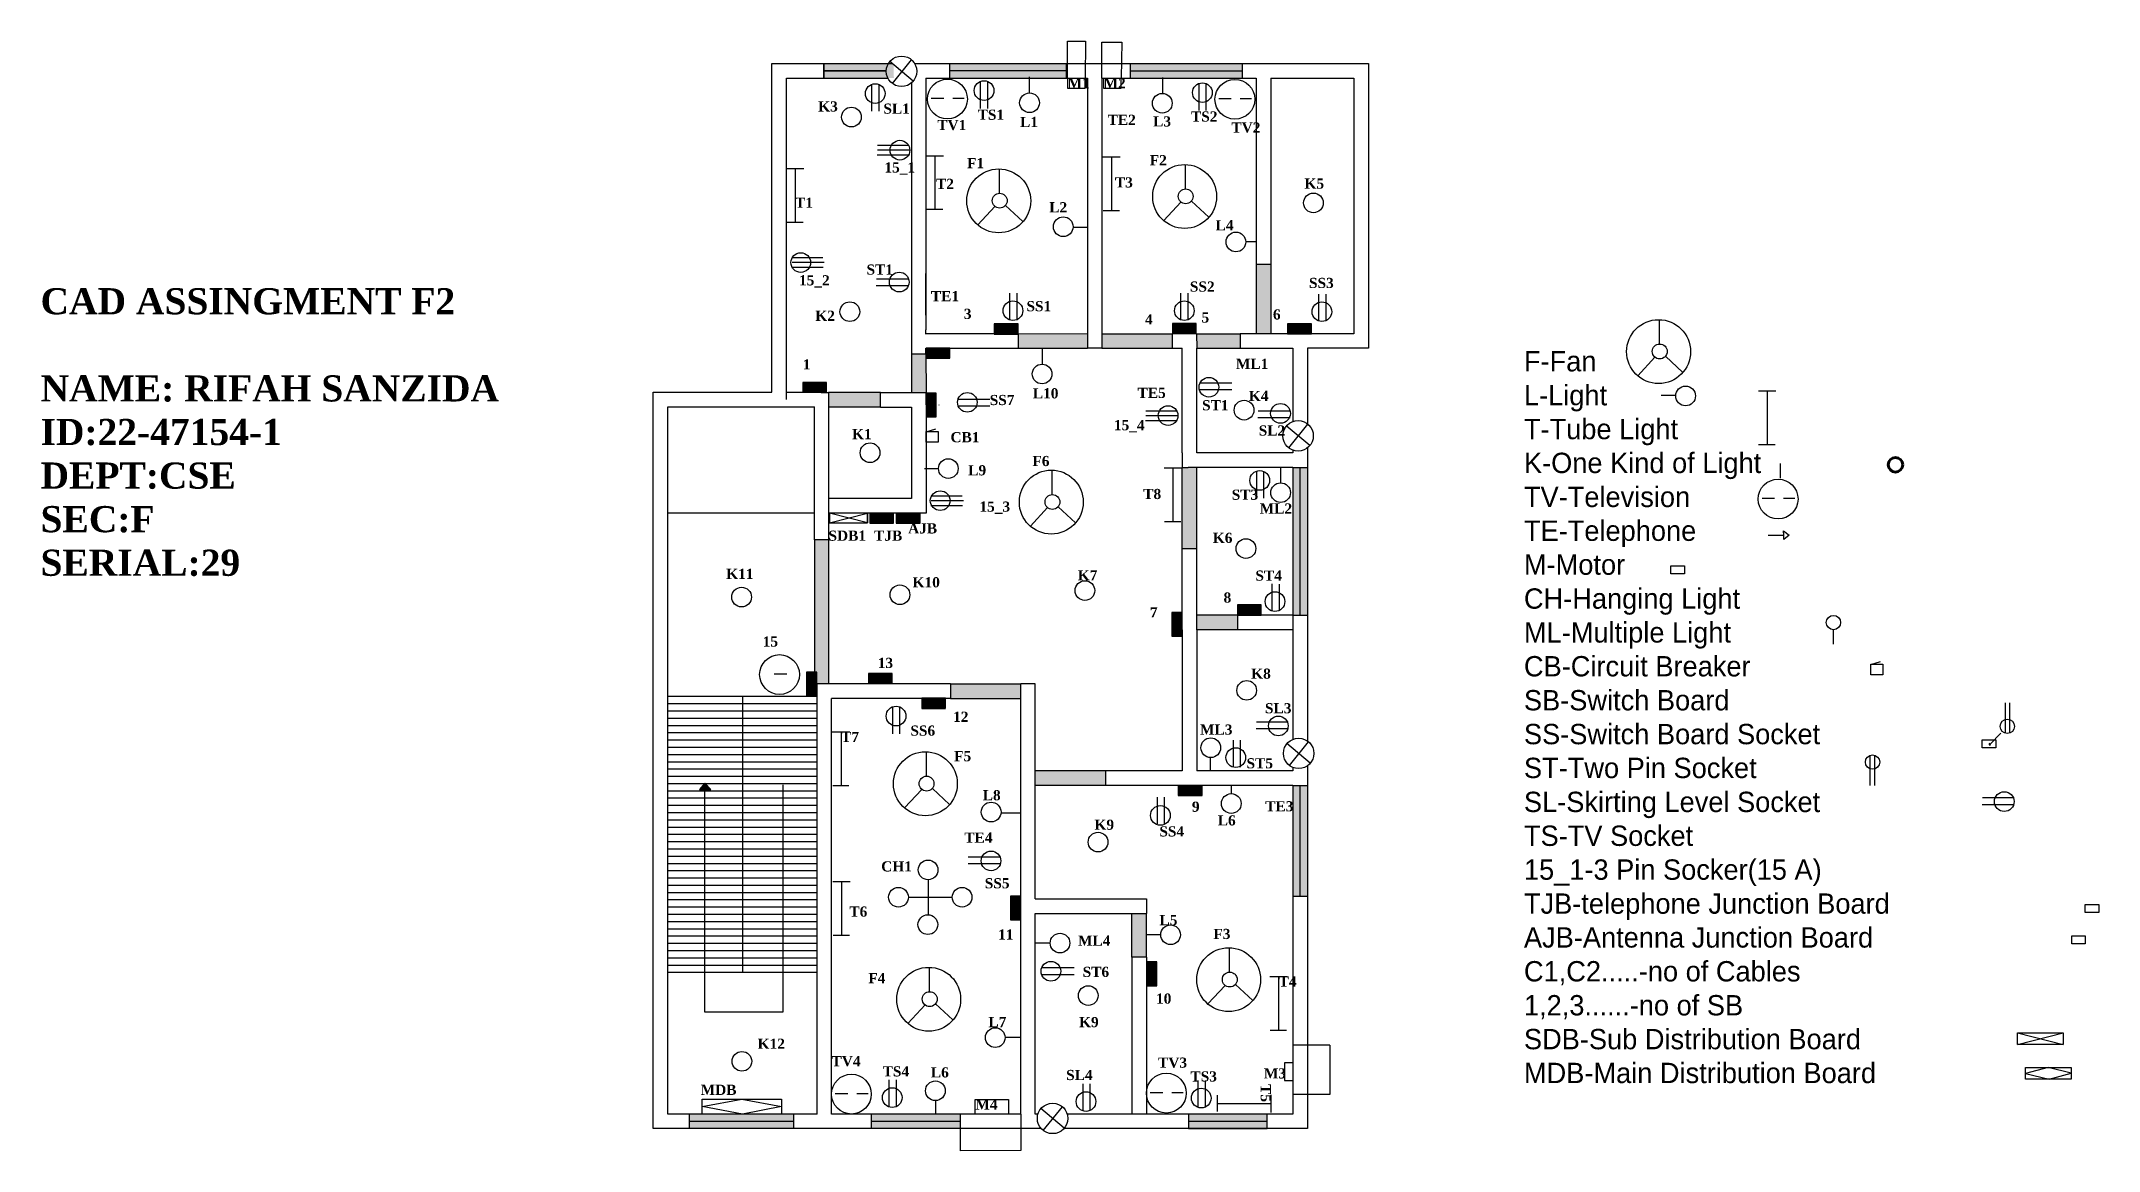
# Model space of a CAD drawing. Header units: inches. Extents: x -93 to 1323, y 114 to 878.
import ezdxf

# ---------------------------------------------------------------- set-up
doc = ezdxf.new("R2010")
doc.units = ezdxf.units.IN
doc.header["$MEASUREMENT"] = 0

msp = doc.modelspace()

# ---------------------------------------------------------------- hatches: boundary and pattern name
for color, points in [(120, [(493.6, 862.9), (445.5, 862.9), (445.5, 852.9), (493.7, 852.9)]), (120, [(656.3, 862.9), (656.3, 852.9), (733.6, 852.9), (733.6, 862.9)]), (2, [(753.2, 724.9), (743.2, 724.9), (743.2, 676.9), (753.2, 676.9)]), (9, [(579.2, 683.7), (562.8, 683.7), (562.8, 676.7), (575.5, 676.7), (579.2, 676.7)]), (9, [(701.8, 684), (685.5, 684), (685.5, 677), (698.1, 677), (701.8, 677)]), (9, [(781.2, 683.8), (764.8, 683.8), (764.8, 676.8), (777.5, 676.8), (781.2, 676.8)]), (9, [(532.3, 667), (515.9, 667), (515.9, 660), (528.6, 660), (532.3, 660)]), (2, [(627, 666.9), (627, 676.9), (579.4, 677), (579.4, 667)]), (2, [(685.3, 667), (685.3, 676.9), (637, 676.9), (637, 666.9)]), (2, [(732.1, 666.9), (732.1, 676.9), (702.1, 676.9), (702.2, 666.9)]), (2, [(515.8, 662.9), (505.8, 662.9), (505.8, 636.4), (515.9, 636.4)]), (9, [(431, 643.4), (431, 636.4), (443.7, 636.4), (447.4, 636.4), (447.4, 643.4)]), (2, [(484.6, 626.4), (484.6, 636.4), (448.7, 636.4), (448.7, 626.4)]), (9, [(522.8, 619.6), (522.8, 635.9), (515.8, 635.9), (515.8, 623.3), (515.8, 619.6)]), (2, [(702.2, 584.9), (696.4, 584.9), (692.2, 584.9), (692.2, 529.1), (702.2, 529.1)]), (120, [(778.4, 570.3), (778.4, 584.9), (768.4, 584.9), (768.4, 570.3), (768.4, 483.1), (778.4, 483.1)]), (9, [(493.5, 553.5), (477.1, 553.5), (477.1, 546.4), (489.8, 546.4), (493.5, 546.4)]), (9, [(511.8, 553.5), (495.4, 553.5), (495.4, 546.4), (508.1, 546.4), (511.8, 546.4)]), (2, [(448.7, 535.1), (439.1, 535.1), (439.1, 435.9), (440.8, 435.9), (448.7, 435.9)]), (7, [(448.7, 535.1), (439.1, 535.1), (439.1, 443.9), (440.6, 443.9), (440.6, 435.9), (440.8, 435.9), (448.7, 435.9)]), (2, [(448.7, 535.1), (439.1, 535.1), (439.1, 443.9), (440.6, 443.9), (440.6, 435.9), (440.8, 435.9), (448.7, 435.9)]), (9, [(692.2, 468.7), (692.2, 485.1), (685.2, 485.1), (685.2, 472.4), (685.2, 468.7)]), (2, [(730.3, 473.1), (730.3, 483.1), (702.2, 483.1), (702.2, 473.1)]), (9, [(746.7, 490.2), (730.3, 490.2), (730.3, 483.2), (743, 483.2), (746.7, 483.2)]), (9, [(440.6, 427.6), (440.6, 443.9), (433.5, 443.9), (433.5, 431.3), (433.5, 427.6)]), (9, [(492.6, 443.1), (476.3, 443.1), (476.3, 436.1), (488.9, 436.1), (492.6, 436.1)]), (9, [(529.2, 426.1), (512.9, 426.1), (512.9, 419.1), (525.5, 419.1), (529.2, 419.1)]), (2, [(532.7, 435.9), (532.7, 425.9), (581.1, 425.9), (581.1, 435.9)]), (2, [(639.4, 365.9), (639.4, 375.9), (591.1, 375.9), (591.1, 365.9)]), (9, [(705.9, 366), (689.5, 366), (689.5, 359), (702.1, 359), (705.9, 359)]), (120, [(778.4, 365.9), (768.4, 365.9), (768.4, 289.7), (778.4, 289.7)]), (9, [(581.1, 273.4), (581.1, 289.8), (574, 289.8), (574, 277.1), (574, 273.4)]), (2, [(657.6, 247.7), (667.6, 247.7), (667.6, 277.8), (657.6, 277.8)]), (9, [(674.7, 228), (674.7, 244.4), (667.6, 244.4), (667.6, 231.7), (667.6, 228)]), (120, [(424.7, 129.7), (424.7, 139.7), (352.7, 139.7), (352.7, 129.7)]), (120, [(478.2, 139.7), (478.2, 129.7), (539.4, 129.7), (539.4, 139.7)]), (120, [(696.6, 139.7), (696.6, 129.7), (750.7, 129.7), (750.7, 139.7)])]:
    msp.add_hatch(color=color).paths.add_polyline_path(points)
h = msp.add_hatch(color=120)
h.paths.add_polyline_path([(612.4, 857.9), (612.4, 862.9), (532, 862.9), (532, 857.9)])
h.paths.add_polyline_path([(532, 857.9), (532, 852.9), (612.4, 852.9), (612.4, 857.9)])
h = msp.add_hatch(color=256)
h.paths.add_polyline_path([(363.6, 367.3), (363.4, 367.3), (359.9, 363.2), (363.6, 363.2)])
h.paths.add_polyline_path([(363.8, 367.3), (363.6, 367.3), (363.6, 363.2), (367.6, 363.2)])

# ---------------------------------------------------------------- linework, layer by layer
at = {"color": 1}
for p, q in [((613.3, 852.9), (613.3, 878.4)), ((613.3, 878.4), (625.7, 878.4)), ((625.7, 878.4), (625.5, 852.7)), ((637, 852.9), (637, 877.6)), ((637, 877.6), (650.7, 877.6)), ((650.7, 877.6), (650.2, 852.9)), ((793.9, 187.1), (768.4, 187.1)), ((793.9, 187.1), (793.9, 153.2)), ((793.9, 153.2), (768.4, 153.2)), ((539.4, 139.7), (539.4, 114.4)), ((581.1, 139.7), (581.1, 114.7)), ((581.1, 114.7), (539.4, 114.4))]:
    msp.add_line(p, q, dxfattribs=at)
for p, q in [((507, 850.9), (490.9, 864.4)), ((492.7, 849.3), (505.9, 865.6)), ((650.7, 877.6), (650.7, 877.6)), ((409.8, 862.9), (432.6, 862.9)), ((409.8, 852.9), (409.8, 862.9)), ((409.8, 636.7), (409.8, 852.9)), ((419.8, 631.7), (419.8, 852.9)), ((419.8, 852.9), (445.5, 852.9)), ((432.6, 862.9), (492.9, 862.9)), ((432.6, 852.9), (489.6, 852.9)), ((445.5, 862.9), (445.5, 852.9)), ((445.5, 862.9), (489.9, 862.9)), ((445.5, 852.9), (445.5, 862.9)), ((445.5, 862.9), (445.5, 857.9)), ((488.4, 857.9), (445.5, 857.9)), ((445.5, 857.9), (488.4, 857.9)), ((445.5, 852.9), (489.6, 852.9)), ((445.5, 852.9), (458.3, 852.9)), ((499, 857.6), (499, 857.6)), ((499, 857.6), (499, 857.6)), ((499, 857.6), (499, 857.6)), ((499, 857.6), (499, 857.6)), ((499, 857.6), (499, 857.6)), ((499, 857.6), (499, 857.6)), ((499, 857.6), (499, 857.6)), ((499, 857.6), (499, 857.6)), ((499, 857.6), (499, 857.6)), ((499, 857.6), (499, 857.6)), ((499, 857.6), (499, 857.6)), ((499, 857.6), (499, 857.6)), ((499, 857.6), (499, 857.6)), ((499, 857.6), (499, 857.6)), ((499, 857.6), (499, 857.6)), ((499, 857.6), (499, 857.6)), ((499, 857.6), (499, 857.6)), ((499, 857.6), (499, 857.6)), ((499, 857.6), (499, 857.6)), ((499, 857.6), (499, 857.6)), ((499, 857.6), (499, 857.6)), ((508.1, 862.9), (627, 862.9)), ((515.8, 852.9), (627, 852.9)), ((515.8, 852.9), (515.8, 689.6)), ((532, 862.9), (532, 852.8)), ((532, 862.9), (532, 852.9)), ((612.4, 857.9), (532, 857.9)), ((553.1, 850.6), (553.1, 832.1)), ((558.1, 850.5), (558.1, 832.1)), ((587.2, 842.9), (587.2, 853.7)), ((612.4, 862.9), (612.4, 852.9)), ((613.3, 852.9), (613.3, 845.9)), ((625.5, 845.9), (625.5, 852.7)), ((627, 862.9), (748.2, 862.9)), ((627, 852.9), (627, 699.4)), ((637, 852.9), (743.2, 852.9)), ((637, 852.9), (637, 699.4)), ((638, 852.9), (638, 845.9)), ((650.2, 845.9), (650.2, 853.1)), ((656.3, 862.9), (656.3, 852.9)), ((656.3, 857.9), (733.6, 857.9)), ((679, 842.6), (679, 853.3)), ((733.6, 862.9), (733.6, 852.9)), ((743.2, 852.9), (743.2, 724.9)), ((748.2, 862.9), (815.4, 862.9)), ((753.2, 852.9), (810.4, 852.9)), ((753.2, 852.9), (753.2, 724.9)), ((810.4, 852.9), (810.4, 676.9)), ((815.4, 862.9), (820.4, 862.9)), ((820.4, 862.9), (820.4, 676.9)), ((478.4, 848.7), (478.4, 830.2)), ((483.3, 848.6), (483.3, 830.2)), ((505.8, 849.6), (505.8, 687.8)), ((519.5, 839), (528.1, 839)), ((534.3, 839), (542.1, 839)), ((613.3, 845.9), (625.5, 845.9)), ((638, 845.9), (650.2, 845.9)), ((703.7, 849.2), (703.7, 830.7)), ((708.6, 849.1), (708.6, 830.7)), ((717.4, 838.8), (726, 838.8)), ((732.2, 838.8), (740, 838.8)), ((503.8, 799.9), (482.2, 799.9)), ((503.7, 806.5), (482.4, 806.5)), ((504.6, 803.4), (482.4, 803.4)), ((515.9, 799.5), (527.9, 799.5)), ((521.9, 799.5), (521.9, 762.5)), ((637.5, 798.6), (649.5, 798.6)), ((643.5, 798.6), (643.5, 761.5)), ((419.8, 790.6), (431.8, 790.6)), ((425.8, 790.6), (425.8, 753.6)), ((566.5, 773.9), (566.5, 790.3)), ((694.5, 776.9), (694.5, 793.3)), ((570.6, 765.2), (582.4, 754.2)), ((691.3, 767.6), (679.5, 754.8)), ((698.6, 768.2), (710.5, 757.2)), ((420.1, 753.8), (431.3, 753.8)), ((516.1, 762.6), (527.4, 762.6)), ((563.3, 764.6), (551.5, 751.8)), ((637.8, 761.7), (649, 761.7)), ((626.8, 750), (617.1, 750)), ((743.2, 740.1), (735.9, 740.1)), ((444.9, 729.1), (423.6, 729.1)), ((445.8, 726), (423.6, 726)), ((743.2, 724.9), (753.2, 724.9)), ((743.2, 724.9), (743.2, 676.9)), ((753.2, 724.9), (753.2, 676.9)), ((445, 722.5), (423.4, 722.5)), ((503.8, 709.9), (481.6, 709.9)), ((503.6, 714.6), (481.8, 714.6)), ((515.8, 689.6), (515.8, 718.3)), ((573.4, 704.8), (573.4, 686.3)), ((578.3, 704.8), (578.3, 686.3)), ((627, 699.4), (627, 699.4)), ((627, 699.4), (627, 699.4)), ((627, 699.4), (627, 676.9)), ((637, 699.4), (637, 676.9)), ((691.1, 704.9), (691.1, 686.4)), ((696, 704.8), (696, 686.4)), ((786.1, 704.2), (786.1, 685.7)), ((791, 704.1), (791, 685.7)), ((505.8, 687.8), (505.8, 676.8)), ((515.8, 689.6), (515.8, 679.6)), ((516, 689.6), (516, 689.6)), ((579.2, 683.7), (562.8, 683.7)), ((562.8, 683.7), (562.8, 676.6)), ((579.2, 676.7), (579.2, 683.7)), ((701.8, 684), (685.5, 684)), ((685.5, 684), (685.5, 677)), ((701.8, 677), (701.8, 684)), ((781.2, 683.8), (764.8, 683.8)), ((764.8, 683.8), (764.8, 676.8)), ((781.2, 676.8), (781.2, 683.8)), ((1020.9, 670), (1020.9, 686.4)), ((505.8, 676.8), (505.8, 662.9)), ((515.8, 676.7), (515.8, 679.6)), ((515.8, 676.8), (515.8, 676.7)), ((515.8, 676.8), (515.8, 676.8)), ((515.8, 662.9), (515.8, 667)), ((515.8, 667), (516, 667)), ((532.3, 667), (515.9, 667)), ((515.9, 667), (515.9, 660)), ((516, 677), (579.4, 677)), ((516, 667), (579.4, 667)), ((532.3, 660), (532.3, 667)), ((562.8, 676.6), (579.2, 676.7)), ((570.9, 676.7), (570.9, 676.7)), ((579.4, 677), (579.4, 667)), ((579.4, 677), (627, 676.9)), ((579.4, 667), (627, 666.9)), ((596, 656.2), (596, 666.9)), ((627, 676.9), (627, 676.9)), ((627, 676.9), (627, 666.9)), ((637, 666.9), (627, 666.9)), ((637, 676.9), (637, 666.9)), ((637, 676.9), (685.3, 676.9)), ((637, 666.9), (685.3, 667)), ((637.1, 676.9), (637.1, 676.9)), ((702.1, 676.9), (685.3, 676.9)), ((685.3, 676.9), (685.3, 667)), ((685.3, 667), (692.2, 667)), ((692.2, 666.9), (692.2, 667)), ((692.2, 594.9), (692.2, 666.9)), ((693.6, 677), (693.6, 677.1)), ((697.2, 676.9), (697.2, 677)), ((702.1, 676.9), (732.1, 676.9)), ((702.1, 676.9), (702.2, 666.9)), ((702.2, 594.9), (702.2, 666.9)), ((702.2, 666.9), (732.1, 666.9)), ((768.4, 676.9), (732.1, 676.9)), ((732.1, 676.9), (732.1, 666.9)), ((732.1, 671.9), (732.1, 671.9)), ((732.1, 666.9), (768.4, 666.9)), ((764.8, 676.9), (781.2, 676.8)), ((778.4, 676.9), (768.4, 676.9)), ((768.4, 666.9), (768.4, 616.5)), ((768.4, 666.9), (768.4, 616.5)), ((772.9, 676.8), (772.9, 676.8)), ((810.4, 676.9), (778.4, 676.9)), ((820.4, 666.9), (778.4, 666.9)), ((778.4, 666.9), (778.4, 614.9)), ((820.4, 676.9), (820.4, 666.9)), ((515.8, 662.9), (505.8, 662.9)), ((505.8, 662.9), (505.8, 636.4)), ((515.8, 662.9), (515.9, 636.4)), ((515.9, 660), (532.3, 660)), ((524, 660), (524, 660.1)), ((1017.7, 660.7), (1005.9, 647.9)), ((1025, 661.4), (1036.8, 650.3)), ((447.4, 643.4), (431, 643.4)), ((431, 643.4), (431, 636.4)), ((447.4, 636.4), (447.4, 643.4)), ((726.5, 638.2), (704.3, 638.2)), ((726.3, 642.8), (704.5, 642.8)), ((1088.9, 637.6), (1100.9, 637.6)), ((1094.9, 637.6), (1094.9, 600.5)), ((328, 631.7), (328, 636.7)), ((328, 636.7), (333, 636.7)), ((328, 626.7), (328, 631.7)), ((328, 553.5), (328, 626.7)), ((333, 636.7), (409.8, 636.7)), ((338, 553.5), (338, 626.7)), ((338, 626.7), (414.8, 626.7)), ((414.8, 626.7), (419.8, 626.7)), ((443.7, 636.4), (419.8, 636.4)), ((419.8, 626.7), (439.1, 626.7)), ((439.1, 636.4), (439.1, 636.5)), ((439.1, 535.1), (439.1, 626.7)), ((443.7, 636.4), (448.7, 636.4)), ((448.7, 636.4), (448.7, 636.4)), ((448.7, 636.4), (448.7, 535.1)), ((484.6, 636.4), (448.7, 636.4)), ((484.6, 626.4), (448.7, 626.4)), ((484.6, 636.4), (515.9, 636.4)), ((484.6, 626.4), (484.6, 636.4)), ((484.6, 626.4), (505.9, 626.4)), ((505.9, 626.4), (505.9, 563.5)), ((522.8, 635.9), (515.8, 635.9)), ((515.8, 635.9), (515.9, 619.6)), ((515.8, 627.9), (515.9, 627.9)), ((515.9, 636.4), (515.9, 553.5)), ((516.8, 634.8), (516.8, 627.8)), ((522.8, 619.6), (522.8, 635.9)), ((524.9, 627.8), (524.9, 627.9)), ((559.8, 627.1), (537.7, 627.1)), ((559.7, 631.7), (537.8, 631.7)), ((688.5, 623.5), (667.2, 623.5)), ((766.4, 623.7), (744.6, 623.7)), ((1031.7, 634.5), (1022, 634.5)), ((515.8, 619.6), (522.8, 619.6)), ((515.9, 609.3), (522.5, 611.5)), ((688.7, 616.9), (667, 616.9)), ((689.4, 620.4), (667.2, 620.4)), ((766.6, 619.1), (744.4, 619.1)), ((780, 599.9), (763.8, 613.4)), ((765.6, 598.3), (778.8, 614.6)), ((768.4, 596.7), (768.4, 594.9)), ((768.4, 596.7), (768.4, 594.9)), ((772, 606.6), (772, 606.6)), ((772, 606.6), (772, 606.6)), ((772, 606.6), (772, 606.6)), ((772, 606.6), (772, 606.6)), ((772, 606.6), (772, 606.6)), ((772, 606.6), (772, 606.6)), ((772, 606.6), (772, 606.6)), ((772, 606.6), (772, 606.6)), ((772, 606.6), (772, 606.6)), ((772, 606.6), (772, 606.6)), ((772, 606.6), (772, 606.6)), ((772, 606.6), (772, 606.6)), ((772, 606.6), (772, 606.6)), ((772, 606.6), (772, 606.6)), ((772, 606.6), (772, 606.6)), ((772, 606.6), (772, 606.6)), ((772, 606.6), (772, 606.6)), ((772, 606.6), (772, 606.6)), ((772, 606.6), (772, 606.6)), ((772, 606.6), (772, 606.6)), ((772, 606.6), (772, 606.6)), ((778.4, 598.3), (778.4, 570.3)), ((1089.1, 600.7), (1100.4, 600.7)), ((524.6, 584), (514.9, 584)), ((602.8, 566.5), (602.8, 582.9)), ((679.7, 584.6), (691.7, 584.6)), ((685.7, 584.6), (685.7, 547.6)), ((692.2, 594.9), (692.2, 585.2)), ((692.2, 585.2), (692.2, 584.9)), ((692.2, 584.9), (692.2, 584.9)), ((692.2, 584.9), (696.4, 584.9)), ((692.2, 529.1), (692.2, 584.9)), ((768.4, 584.9), (696.4, 584.9)), ((768.4, 594.9), (702.2, 594.9)), ((702.2, 529.1), (702.2, 584.9)), ((743.3, 582.2), (743.3, 563.7)), ((748.2, 582.2), (748.2, 563.7)), ((760.2, 574.5), (760.2, 585.2)), ((768.4, 584.9), (768.4, 570.3)), ((768.4, 584.9), (778.4, 584.9)), ((773.4, 483.1), (773.4, 584.9)), ((1103.9, 587.5), (1103.9, 577.4)), ((768.4, 570.3), (768.4, 473.1)), ((778.4, 570.3), (778.4, 473.1)), ((328, 435.9), (328, 553.5)), ((338, 435.9), (338, 553.5)), ((439.1, 553.5), (338, 553.5)), ((505.9, 563.5), (448.4, 563.5)), ((515.9, 553.5), (448.4, 553.5)), ((449.3, 553.6), (449.3, 546.7)), ((449.3, 546.7), (475.6, 553.5)), ((475.6, 546.7), (449.3, 553.5)), ((475.6, 546.7), (475.6, 553.6)), ((475.6, 553.5), (475.6, 546.7)), ((493.5, 553.5), (477.1, 553.5)), ((477.1, 553.5), (477.1, 546.4)), ((493.5, 546.4), (493.5, 553.5)), ((511.8, 553.5), (495.4, 553.5)), ((495.4, 553.5), (495.4, 546.4)), ((511.8, 546.5), (511.8, 553.5)), ((540.9, 558.4), (519.2, 558.4)), ((540.7, 565), (519.4, 565)), ((541.6, 561.8), (519.4, 561.8)), ((599.6, 557.2), (587.7, 544.4)), ((606.9, 557.8), (618.7, 546.8)), ((1091.4, 563.6), (1100, 563.6)), ((1106.2, 563.6), (1114, 563.6)), ((449.3, 546.7), (475.6, 546.7)), ((477.2, 546.4), (493.5, 546.4)), ((485.2, 546.4), (485.2, 546.5)), ((495.4, 546.4), (511.8, 546.5)), ((503.5, 546.4), (503.5, 546.5)), ((680, 547.7), (691.2, 547.7)), ((1106.5, 538.2), (1106.3, 541.2)), ((1106.3, 541.2), (1110.1, 538.2)), ((448.7, 535.1), (439.1, 535.1)), ((439.1, 535.1), (439.1, 435.8)), ((448.7, 535.1), (448.7, 435.9)), ((692.2, 473.1), (692.2, 529.1)), ((692.2, 529.1), (702.2, 529.1)), ((702.2, 473.1), (702.2, 529.1)), ((1095.6, 538.2), (1106.5, 538.2)), ((1110.1, 538.2), (1106.5, 535.3)), ((1106.5, 535.3), (1106.5, 538.2)), ((754, 504.7), (754, 486.2)), ((758.9, 504.6), (758.9, 486.2)), ((692.2, 485.1), (685.2, 485.1)), ((685.2, 485.1), (685.2, 468.7)), ((691, 475.5), (691, 482.5)), ((692.2, 468.7), (692.2, 485.1)), ((730.3, 483.1), (702.2, 483.1)), ((746.7, 490.2), (730.3, 490.2)), ((730.3, 490.2), (730.3, 483.1)), ((730.3, 483.1), (746.7, 483.2)), ((768.4, 483.1), (730.3, 483.1)), ((730.3, 483.1), (731.7, 483.1)), ((730.3, 483.1), (730.3, 473.1)), ((738.4, 483.2), (738.4, 483.2)), ((746.7, 483.2), (746.7, 490.2)), ((768.4, 483.1), (778.4, 483.1)), ((685.2, 468.7), (692.2, 468.7)), ((692.2, 473.1), (692.2, 375.9)), ((702.2, 473.1), (702.2, 375.9)), ((730.3, 473.1), (702.2, 473.1)), ((768.4, 473.1), (730.3, 473.1)), ((768.4, 473.1), (730.3, 473.1)), ((768.4, 473.1), (768.4, 397.7)), ((778.4, 473.1), (778.4, 396.6)), ((1140.5, 473.1), (1140.5, 463.3)), ((411.4, 442.8), (420.1, 442.8)), ((440.6, 443.9), (433.5, 443.9)), ((433.5, 443.9), (433.5, 427.6)), ((440.6, 427.6), (440.6, 443.9)), ((492.6, 443.1), (476.3, 443.1)), ((476.3, 443.1), (476.3, 436)), ((492.6, 436.1), (492.6, 443.1)), ((1166.3, 449.1), (1172.9, 451.3)), ((328, 134.7), (328, 435.9)), ((337.8, 427.3), (441, 427.3)), ((338, 139.7), (338, 435.9)), ((389.4, 427.3), (389.4, 237.3)), ((433.5, 427.6), (440.6, 427.6)), ((435.5, 431.3), (435.5, 438.3)), ((440.8, 435.9), (439.1, 435.9)), ((440.8, 139.7), (440.8, 435.9)), ((532.7, 435.9), (440.8, 435.9)), ((450.8, 139.7), (450.8, 425.9)), ((532.7, 425.9), (450.8, 425.9)), ((484.3, 436.1), (484.3, 436.1)), ((529.2, 426.1), (512.9, 426.1)), ((512.9, 426.1), (512.9, 419)), ((529.2, 419.1), (529.2, 426.1)), ((532.7, 435.9), (532.7, 425.5)), ((532.7, 435.9), (581.1, 435.9)), ((532.7, 425.9), (581.1, 425.9)), ((581.1, 139.7), (581.1, 435.9)), ((591.1, 435.9), (581.1, 435.9)), ((591.1, 287.8), (591.1, 435.9)), ((337.8, 422.3), (441, 422.3)), ((337.8, 417.3), (441, 417.3)), ((337.8, 412.3), (441, 412.3)), ((492.7, 420), (492.7, 401.5)), ((497.6, 419.9), (497.6, 401.5)), ((512.9, 419), (529.2, 419)), ((521, 419.1), (521, 419.1)), ((1258.8, 422.8), (1258.8, 401.9)), ((1261.9, 422.8), (1261.9, 401.9)), ((337.8, 407.3), (441, 407.3)), ((337.8, 402.3), (441, 402.3)), ((337.8, 397.3), (441, 397.3)), ((451.3, 402.8), (463.4, 402.8)), ((457.4, 402.8), (457.4, 365.8)), ((727.3, 397.1), (727.3, 378.6)), ((732.2, 397), (732.2, 378.6)), ((765.3, 404.8), (743.1, 404.8)), ((765.1, 409.4), (743.3, 409.4)), ((1255.8, 401.9), (1248.4, 394.4)), ((337.8, 392.3), (441, 392.3)), ((337.8, 387.3), (441, 387.3)), ((516.1, 372.5), (516.1, 388.9)), ((711.6, 376), (711.6, 385.1)), ((780.4, 381.2), (764.2, 394.8)), ((766, 379.7), (779.2, 396)), ((772.4, 388), (772.4, 388)), ((772.4, 388), (772.4, 388)), ((772.4, 388), (772.4, 388)), ((772.4, 388), (772.4, 388)), ((772.4, 388), (772.4, 388)), ((772.4, 388), (772.4, 388)), ((772.4, 388), (772.4, 388)), ((772.4, 388), (772.4, 388)), ((772.4, 388), (772.4, 388)), ((772.4, 388), (772.4, 388)), ((772.4, 388), (772.4, 388)), ((772.4, 388), (772.4, 388)), ((772.4, 388), (772.4, 388)), ((772.4, 388), (772.4, 388)), ((772.4, 388), (772.4, 388)), ((772.4, 388), (772.4, 388)), ((772.4, 388), (772.4, 388)), ((772.4, 388), (772.4, 388)), ((772.4, 388), (772.4, 388)), ((772.4, 388), (772.4, 388)), ((772.4, 388), (772.4, 388)), ((1165.9, 365.8), (1165.9, 386.7)), ((1169, 365.8), (1169, 386.8)), ((1247.9, 394.9), (1247.8, 394)), ((1247.8, 394), (1248.8, 393.9)), ((1248.4, 394.4), (1247.9, 394.9)), ((1248.8, 393.9), (1248.4, 394.4)), ((337.8, 382.3), (441, 382.3)), ((337.8, 377.3), (441, 377.3)), ((337.8, 372.3), (441, 372.3)), ((639.4, 375.9), (591.1, 375.9)), ((692.2, 375.9), (639.4, 375.9)), ((639.4, 375.9), (639.4, 365.6)), ((768.4, 375.9), (702.2, 375.9)), ((768.4, 378.2), (768.4, 375.9)), ((778.4, 379.4), (778.4, 375.9)), ((778.4, 375.9), (778.4, 279.9)), ((337.8, 367.3), (441, 367.3)), ((337.8, 362.3), (441, 362.3)), ((337.8, 357.3), (441, 357.3)), ((363.6, 367.6), (359.9, 363.2)), ((359.9, 363.2), (359.9, 363.2)), ((359.9, 363.2), (367.6, 363.2)), ((363.6, 209.9), (363.6, 367.6)), ((367.6, 363.2), (363.6, 367.6)), ((417.3, 366.4), (417.3, 209.9)), ((451.6, 365.9), (462.8, 365.9)), ((512.9, 363.2), (501.1, 350.5)), ((520.2, 363.9), (532, 352.8)), ((639.4, 365.9), (591.1, 365.9)), ((768.4, 365.9), (639.4, 365.9)), ((674.9, 357.9), (674.9, 339.4)), ((679.9, 357.8), (679.9, 339.4)), ((705.9, 366), (689.5, 366)), ((689.5, 366), (689.5, 359)), ((689.5, 359), (705.9, 359)), ((697.6, 359), (697.6, 359)), ((705.9, 359), (705.9, 366)), ((726.2, 360.3), (726.2, 365.9)), ((768.4, 365.9), (768.4, 279.9)), ((768.4, 365.9), (778.4, 365.9)), ((773.4, 289.7), (773.4, 365.9)), ((1265, 357.3), (1243.1, 357.3)), ((337.8, 352.3), (441, 352.3)), ((337.8, 347.3), (441, 347.3)), ((337.8, 342.3), (441, 342.3)), ((581, 346.8), (567.4, 346.8)), ((1265.1, 352.6), (1243, 352.6)), ((337.8, 337.3), (441, 337.3)), ((337.8, 332.3), (441, 332.3)), ((337.8, 327.3), (441, 327.3)), ((337.8, 322.3), (441, 322.3)), ((337.8, 317.3), (441, 317.3)), ((337.8, 312.3), (441, 312.3)), ((566.9, 311.9), (544.8, 311.9)), ((566.8, 316.6), (544.9, 316.6)), ((337.8, 307.3), (441, 307.3)), ((337.8, 302.3), (441, 302.3)), ((451.7, 299.7), (463.7, 299.7)), ((457.7, 299.7), (457.7, 262.7)), ((517.4, 301.2), (517.4, 276.9)), ((337.8, 297.3), (441, 297.3)), ((337.8, 292.3), (441, 292.3)), ((337.8, 287.3), (441, 287.3)), ((503.7, 289), (533.9, 289)), ((581.1, 289.8), (574, 289.8)), ((574, 289.8), (574, 273.4)), ((579, 279), (579, 286)), ((581.1, 273.4), (581.1, 289.8)), ((591.1, 287.8), (667.6, 287.8)), ((667.6, 287.8), (667.6, 277.8)), ((768.4, 289.7), (778.4, 289.7)), ((337.8, 282.3), (441, 282.3)), ((337.8, 277.3), (441, 277.3)), ((337.8, 272.3), (441, 272.3)), ((574, 273.4), (581.1, 273.4)), ((591.1, 139.7), (591.1, 277.8)), ((591.1, 277.8), (667.6, 277.8)), ((657.6, 247.7), (657.6, 277.8)), ((667.6, 247.7), (667.6, 277.8)), ((768.4, 279.9), (768.4, 139.7)), ((778.4, 279.9), (778.4, 134.7)), ((337.8, 267.3), (441, 267.3)), ((337.8, 262.3), (441, 262.3)), ((337.8, 257.3), (441, 257.3)), ((452, 262.8), (463.2, 262.8)), ((601.3, 257.4), (591, 257.4)), ((677.4, 263.1), (667.7, 263.1)), ((337.8, 252.3), (441, 252.3)), ((337.8, 247.3), (441, 247.3)), ((337.8, 242.3), (441, 242.3)), ((667.6, 247.7), (657.3, 247.7)), ((657.6, 247.7), (657.6, 140.3)), ((667.6, 247.7), (667.6, 140.3)), ((674.7, 244.4), (667.6, 244.4)), ((667.6, 244.4), (667.6, 228)), ((674.7, 228), (674.7, 244.4)), ((724.9, 237.6), (724.9, 254)), ((337.8, 237.3), (441, 237.3)), ((518.3, 224.2), (518.3, 240.6)), ((617.9, 235.6), (595.8, 235.6)), ((617.8, 240.3), (595.9, 240.3)), ((667.6, 236.3), (667.7, 236.3)), ((667.6, 228), (674.7, 228)), ((721.7, 228.3), (709.9, 215.5)), ((729, 229), (740.8, 217.9)), ((752.6, 234.4), (764.6, 234.4)), ((758.6, 234.4), (758.6, 197.3)), ((515.2, 214.8), (503.3, 202.1)), ((522.4, 215.5), (534.3, 204.5)), ((417.3, 209.9), (363.6, 209.9)), ((581.1, 192.3), (570.4, 192.3)), ((752.9, 197.5), (764.1, 197.5)), ((1267.4, 195.6), (1298.8, 187.5)), ((1267.4, 187.5), (1298.8, 195.6)), ((768.4, 174.9), (762.7, 174.9)), ((762.7, 174.9), (762.7, 162.8)), ((1288.4, 171.7), (1272.9, 167.6)), ((1304.2, 167.8), (1288.4, 171.7)), ((490.3, 163.3), (490.3, 144.8)), ((495.2, 163.2), (495.2, 144.8)), ((623.8, 160.6), (623.8, 142.1)), ((628.7, 160.5), (628.7, 142.1)), ((703.1, 162.8), (703.1, 144.3)), ((708, 162.7), (708, 144.3)), ((762.7, 162.8), (768.4, 162.8)), ((1272.8, 167.7), (1289, 163.7)), ((1289, 163.7), (1304.2, 167.8)), ((361.8, 139.6), (361.8, 150)), ((361.8, 150), (416.4, 150)), ((361.8, 144.8), (389.1, 150)), ((389.4, 139.7), (361.8, 144.8)), ((389.1, 150), (416.4, 144.8)), ((416.4, 144.8), (389.4, 139.7)), ((416.4, 150), (416.4, 139.7)), ((453.3, 153.9), (462, 153.9)), ((468.2, 153.9), (476, 153.9)), ((522.6, 140), (522.6, 149.1)), ((549.8, 139.7), (549.8, 149.8)), ((549.8, 149.8), (572.7, 149.8)), ((572.7, 149.8), (572.7, 139.4)), ((611, 130), (594.8, 143.5)), ((596.6, 128.4), (609.8, 144.7)), ((670.2, 154.6), (678.8, 154.6)), ((685, 154.6), (692.8, 154.6)), ((753.3, 146.8), (716.3, 146.8)), ((716.4, 152.6), (716.4, 141.4)), ((753.3, 152.9), (753.3, 140.8)), ((328, 129.7), (328, 134.7)), ((333, 129.7), (328, 129.7)), ((478.2, 129.7), (333, 129.7)), ((440.8, 139.7), (338, 139.7)), ((352.7, 139.7), (352.7, 129.7)), ((352.7, 134.7), (424.7, 134.7)), ((424.7, 139.7), (424.7, 129.7)), ((478.2, 139.7), (450.8, 139.7)), ((539.4, 139.7), (478.2, 139.7)), ((478.2, 139.7), (478.2, 129.7)), ((478.2, 134.7), (539.4, 134.7)), ((539.4, 129.7), (478.2, 129.7)), ((581.1, 139.7), (539.4, 139.7)), ((539.4, 139.7), (539.4, 129.7)), ((595.2, 129.7), (539.4, 129.7)), ((592.9, 139.7), (591.1, 139.7)), ((603, 136.7), (603, 136.7)), ((603, 136.7), (603, 136.7)), ((603, 136.7), (603, 136.7)), ((603, 136.7), (603, 136.7)), ((603, 136.7), (603, 136.7)), ((603, 136.7), (603, 136.7)), ((603, 136.7), (603, 136.7)), ((603, 136.7), (603, 136.7)), ((603, 136.7), (603, 136.7)), ((603, 136.7), (603, 136.7)), ((603, 136.7), (603, 136.7)), ((603, 136.7), (603, 136.7)), ((603, 136.7), (603, 136.7)), ((603, 136.7), (603, 136.7)), ((603, 136.7), (603, 136.7)), ((603, 136.7), (603, 136.7)), ((603, 136.7), (603, 136.7)), ((603, 136.7), (603, 136.7)), ((603, 136.7), (603, 136.7)), ((603, 136.7), (603, 136.7)), ((603, 136.7), (603, 136.7)), ((696.6, 129.7), (610.8, 129.7)), ((696.6, 139.7), (613.1, 139.7)), ((768.4, 139.7), (696.6, 139.7)), ((696.6, 139.7), (696.6, 129.7)), ((696.6, 134.7), (750.7, 134.7)), ((773.4, 129.7), (696.6, 129.7)), ((696.6, 129.7), (750.7, 129.7)), ((750.7, 130), (750.7, 139.7)), ((750.7, 129.7), (750.7, 130)), ((778.4, 129.7), (773.4, 129.7)), ((778.4, 134.7), (778.4, 129.7))]:
    msp.add_line(p, q)
for points in [[(515.9, 609.6), (524.1, 609.6), (524.1, 602.2), (515.9, 602.2)], [(1028.6, 517.2), (1038, 517.2), (1038, 511.7), (1028.6, 511.7)], [(1166.3, 449.4), (1174.5, 449.4), (1174.5, 442), (1166.3, 442)], [(1242.9, 397.4), (1252.3, 397.4), (1252.3, 391.9), (1242.9, 391.9)], [(1313.9, 283.9), (1323.3, 283.9), (1323.3, 278.4), (1313.9, 278.4)], [(1304.6, 262.5), (1314, 262.5), (1314, 257), (1304.6, 257)], [(1267.4, 195.6), (1298.8, 195.6), (1298.8, 187.5), (1267.4, 187.5)], [(1272.8, 171.7), (1304.2, 171.7), (1304.2, 163.7), (1272.8, 163.7)]]:
    msp.add_lwpolyline(points, close=True)
for centre, radius in [((499, 857.6), 10.5), ((530.6, 838.5), 13.7), ((555.8, 844.3), 6.78), ((728.5, 838.3), 13.7), ((480.9, 842.3), 6.78), ((587.1, 835.9), 6.78), ((678.5, 835.6), 6.78), ((706.1, 842.9), 6.78), ((464.5, 826.1), 6.78), ((497.9, 803.3), 6.78), ((693.9, 771.4), 22), ((565.9, 768.4), 22), ((566.6, 768.5), 5.12), ((694.6, 771.5), 5.12), ((782.6, 767), 6.78), ((610.3, 750.6), 6.78), ((729.2, 740.1), 6.78), ((429.6, 725.9), 6.78), ((497.4, 712.5), 6.78), ((463.4, 692.1), 6.78), ((575.7, 692.8), 6.78), ((693.7, 692.8), 6.78), ((788.4, 692.1), 6.78), ((1020.2, 664.6), 22), ((1021, 664.7), 5.12), ((595.8, 649.2), 6.78), ((710.6, 640.1), 6.78), ((1038.8, 634.1), 6.78), ((544.3, 629.7), 6.78), ((682.5, 620.6), 6.78), ((734.8, 624.3), 6.78), ((759.9, 622.1), 6.78), ((772, 606.6), 10.5), ((477.3, 595), 6.78), ((531.2, 584.1), 6.78), ((602.1, 561), 22), ((745.6, 575.9), 6.78), ((525.6, 562), 6.78), ((760, 567.5), 6.78), ((1102.5, 563.1), 13.7), ((602.9, 561.1), 5.12), ((736.1, 529), 6.78), ((388.9, 495.6), 6.78), ((497.9, 497.2), 6.78), ((625.2, 500.1), 6.78), ((756.1, 492.5), 6.78), ((1140.6, 478.1), 4.94), ((415, 442.3), 13.7), ((736.6, 431.4), 6.78), ((495.2, 413.7), 6.78), ((758.4, 406.9), 6.78), ((1260.3, 406.6), 4.94), ((711.9, 391.9), 6.78), ((772.4, 388), 10.5), ((515.4, 367.1), 22), ((729.1, 385.1), 6.78), ((1167.5, 382), 4.94), ((516.2, 367.2), 5.12), ((560.7, 347.6), 6.78), ((726, 353.5), 6.78), ((1258.2, 354.8), 6.78), ((677.2, 345.3), 6.78), ((634.3, 326.9), 6.78), ((517.3, 307.8), 6.78), ((560.6, 314), 6.78), ((496.9, 289), 6.78), ((540.7, 289), 6.78), ((517.1, 270.1), 6.78), ((684.2, 263.1), 6.78), ((608.1, 257.4), 6.78), ((601.8, 238), 6.78), ((724.2, 232.2), 22), ((517.7, 218.7), 22), ((627.5, 221.3), 6.78), ((725, 232.3), 5.12), ((518.4, 218.8), 5.12), ((563.5, 192.3), 6.78), ((389.1, 176), 6.78), ((464.5, 153.4), 13.7), ((492.6, 151), 6.78), ((522.3, 155.7), 6.78), ((681.3, 154.1), 13.7), ((705.3, 150.7), 6.78), ((603, 136.7), 10.5), ((626, 148.3), 6.78)]:
    msp.add_circle(centre, radius)
at = {"lineweight": 100}
msp.add_circle((1183.3, 586.7), 5.01, dxfattribs=at)

# ---------------------------------------------------------------- texts
for s, p in [('F-Fan', (927.5, 651)), ('L-Light', (927.5, 627.6)), ('T-Tube Light', (927.5, 604.3)), ('K-One Kind of Light', (927.5, 581)), ('TV-Television', (927.5, 557.6)), ('TE-Telephone', (927.5, 534.3)), ('M-Motor', (927.5, 511)), ('CH-Hanging Light', (927.5, 487.6)), ('ML-Multiple Light', (927.5, 464.3)), ('CB-Circuit Breaker', (927.5, 441)), ('SB-Switch Board', (927.5, 417.6)), ('SS-Switch Board Socket', (927.5, 394.3)), ('ST-Two Pin Socket', (927.5, 371)), ('SL-Skirting Level Socket', (927.5, 347.6)), ('TS-TV Socket', (927.5, 324.3)), ('15_1-3 Pin Socker(15 A)', (927.5, 301)), ('TJB-telephone Junction Board', (927.5, 277.6)), ('AJB-Antenna Junction Board', (927.5, 254.3)), ('C1,C2.....-no of Cables', (927.5, 231)), ('1,2,3......-no of SB', (927.5, 207.6)), ('SDB-Sub Distribution Board', (927.5, 184.3)), ('MDB-Main Distribution Board', (927.5, 161))]:
    msp.add_text(s, height=14).set_placement(p)
at = {"attachment_point": 1}
for s, insert, char_height in [('{\\fTimes New Roman|b1|i0|c0|p18;M1}', (613.3, 852.9), 7), ('{\\fTimes New Roman|b1|i0|c0|p18;\\H35x;M2}', (638, 852.9), 0.2), ('{\\fTimes New Roman|b1|i0|c0|p18;\\H35x;TE5}', (661.5, 639.7), 0.2), ('{\\fTimes New Roman|b1|i0|c0|p18;\\H35x;SS7}', (559.7, 634.8), 0.2), ('{\\fTimes New Roman|b1|i0|c0|p18;\\H35x;K1}', (464.9, 611.3), 0.2), ('{\\fTimes New Roman|b1|i0|c0|p18;CB1}', (532.7, 609.2), 7), ('{\\fTimes New Roman|b1|i0|c0|p18;\\H35x;15_4}', (645.2, 617.5), 0.2), ('{\\fTimes New Roman|b1|i0|c0|p18;\\H35x;L9}', (544.9, 586.4), 0.2), ('{\\fTimes New Roman|b1|i0|c0|p18;\\H35x;F6}', (589.1, 592.8), 0.2), ('{\\fTimes New Roman|b1|i0|c0|p18;\\H35x;T8}', (665.4, 570.1), 0.2), ('{\\fTimes New Roman|b1|i0|c0|p18;\\H35x;15_3}', (552.6, 561.4), 0.2), ('{\\fTimes New Roman|b1|i0|c0|p18;\\H35x;SDB1}', (448.7, 541.4), 0.2), ('{\\fTimes New Roman|b1|i0|c0|p18;\\H35x;TJB}', (480.1, 541.4), 0.2), ('{\\fTimes New Roman|b1|i0|c0|p18;\\H35x;AJB}', (503.5, 546.4), 0.2), ('{\\fTimes New Roman|b1|i0|c0|p18;\\H35x;K11}', (378.3, 515.1), 0.2), ('{\\fTimes New Roman|b1|i0|c0|p18;\\H35x;K7}', (620.3, 514.1), 0.2), ('{\\fTimes New Roman|b1|i0|c0|p18;\\H35x;K10}', (506.6, 509.3), 0.2), ('{\\fTimes New Roman|b1|i0|c0|p18;\\H35x;7}', (670, 488.6), 0.2), ('{\\fTimes New Roman|b1|i0|c0|p18;\\H35x;15}', (403.4, 468.5), 0.2), ('{\\fTimes New Roman|b1|i0|c0|p18;\\H35x;13}', (482.6, 453.8), 0.2), ('{\\fTimes New Roman|b1|i0|c0|p18;\\H35x;12}', (534.5, 416.7), 0.2), ('{\\fTimes New Roman|b1|i0|c0|p18;\\H35x;SS6}', (505.1, 407.2), 0.2), ('{\\fTimes New Roman|b1|i0|c0|p18;\\H35x;F5}', (535.2, 389.6), 0.2), ('{\\fTimes New Roman|b1|i0|c0|p18;\\H35x;L8}', (554.9, 362.7), 0.2), ('{\\fTimes New Roman|b1|i0|c0|p18;\\H35x;9}', (698.9, 354.8), 0.2), ('{\\fTimes New Roman|b1|i0|c0|p18;\\H35x;TE4}', (542.2, 333.5), 0.2), ('{\\fTimes New Roman|b1|i0|c0|p18;\\H35x;CH1}', (485, 313.7), 0.2), ('{\\fTimes New Roman|b1|i0|c0|p18;\\H35x;SS5}', (556.3, 302.1), 0.2), ('{\\fTimes New Roman|b1|i0|c0|p18;\\H35x;T6}', (463.1, 282.6), 0.2), ('{\\fTimes New Roman|b1|i0|c0|p18;\\H35x;L5}', (676.6, 276.7), 0.2), ('{\\fTimes New Roman|b1|i0|c0|p18;\\H35x;11}', (565.5, 266.8), 0.2), ('{\\fTimes New Roman|b1|i0|c0|p18;\\H35x;ML4}', (620.5, 262.6), 0.2), ('{\\fTimes New Roman|b1|i0|c0|p18;\\H35x;F3}', (713.7, 267.2), 0.2), ('{\\fTimes New Roman|b1|i0|c0|p18;\\H35x;ST6}', (623.7, 241.1), 0.2), ('{\\fTimes New Roman|b1|i0|c0|p18;\\H35x;F4}', (476.1, 236.8), 0.2), ('{\\fTimes New Roman|b1|i0|c0|p18;\\H35x;10}', (674.2, 222.7), 0.2), ('{\\fTimes New Roman|b1|i0|c0|p18;\\H35x;L7}', (558.8, 206.5), 0.2), ('{\\fTimes New Roman|b1|i0|c0|p18;\\H35x;K9}', (621.2, 206.5), 0.2), ('{\\fTimes New Roman|b1|i0|c0|p18;\\H35x;K12}', (399.9, 191.6), 0.2), ('{\\fTimes New Roman|b1|i0|c0|p18;\\H35x;TV4}', (450.8, 179.6), 0.2), ('{\\fTimes New Roman|b1|i0|c0|p18;\\H35x;TS4}', (486, 172.6), 0.2), ('{\\fTimes New Roman|b1|i0|c0|p18;\\H35x;L6}', (519.2, 171.9), 0.2), ('{\\fTimes New Roman|b1|i0|c0|p18;\\H35x;SL4}', (612.3, 170.1), 0.2), ('{\\fTimes New Roman|b1|i0|c0|p18;\\H35x;TV3}', (675.6, 178.6), 0.2), ('{\\fTimes New Roman|b1|i0|c0|p18;M3}', (748.4, 171.2), 7), ('{\\fTimes New Roman|b1|i0|c0|p18;\\H35x;MDB}', (360.7, 159.9), 0.2), ('{\\fTimes New Roman|b1|i0|c0|p18;\\H35x;TS3}', (697.9, 169.1), 0.2), ('{\\fTimes New Roman|b1|i0|c0|p18;\\H35x;M4}', (549.8, 149.8), 0.2)]:
    msp.add_mtext(s, dxfattribs=dict(at, insert=insert, char_height=char_height))
for s, insert, char_height, width in [('{\\fTimes New Roman|b1|i0|c0|p18;K3}', (441.6, 836.9), 7, 14.682), ('{\\fTimes New Roman|b1|i0|c0|p18;SL1}', (486.5, 835.4), 7, 14.682), ('{\\fTimes New Roman|b1|i0|c0|p18;TV1}', (523.6, 824.1), 7, 14.682), ('{\\fTimes New Roman|b1|i0|c0|p18;TS1}', (551.4, 831.2), 7, 14.682), ('{\\fTimes New Roman|b1|i0|c0|p18;L1}', (580.6, 826.2), 7, 14.682), ('{\\fTimes New Roman|b1|i0|c0|p18;TE2}', (640.9, 827.7), 7, 14.682), ('{\\fTimes New Roman|b1|i0|c0|p18;L3}', (672.2, 826.6), 7, 14.682), ('{\\fTimes New Roman|b1|i0|c0|p18;TS2}', (698.3, 830), 7, 14.682), ('{\\fTimes New Roman|b1|i0|c0|p18;TV2}', (726.1, 822.4), 7, 14.682), ('{\\fTimes New Roman|b1|i0|c0|p18;15_1}', (487.2, 794.9), 7, 14.682), ('{\\fTimes New Roman|b1|i0|c0|p18;F1}', (544.1, 797.9), 7, 14.682), ('{\\fTimes New Roman|b1|i0|c0|p18;F2}', (669.9, 799.9), 7, 14.682), ('{\\fTimes New Roman|b1|i0|c0|p18;T2}', (522.7, 783.6), 7, 14.682), ('{\\fTimes New Roman|b1|i0|c0|p18;T3}', (645.9, 784.6), 7, 14.682), ('{\\fTimes New Roman|b1|i0|c0|p18;K5}', (776.4, 783.8), 7, 14.682), ('{\\fTimes New Roman|b1|i0|c0|p18;T1}', (425.7, 770.6), 7, 14.682), ('{\\fTimes New Roman|b1|i0|c0|p18;L2}', (600.7, 767.5), 7, 14.682), ('{\\fTimes New Roman|b1|i0|c0|p18;L4}', (715.2, 755.1), 7, 14.682), ('{\\fTimes New Roman|b1|i0|c0|p18;ST1}', (474.9, 724.6), 7, 14.682), ('{\\fTimes New Roman|b1|i0|c0|p18;\\C6;CAD ASSINGMENT F2\\P\\PNAME: RIFAH SANZIDA\\PID:22-47154-1\\PDEPT:CSE\\PSEC:F\\PSERIAL:29}', (-93.8, 708.3), 18, 421.309), ('{\\fTimes New Roman|b1|i0|c0|p18;15_2}', (428.4, 717.2), 7, 14.682), ('{\\fTimes New Roman|b1|i0|c0|p18;SS2}', (697.5, 712.9), 7, 14.682), ('{\\fTimes New Roman|b1|i0|c0|p18;SS3}', (779.5, 715.4), 7, 14.682), ('{\\fTimes New Roman|b1|i0|c0|p18;TE1}', (519.2, 706.3), 7, 14.682), ('{\\fTimes New Roman|b1|i0|c0|p18;3}', (541.9, 694.1), 7, 14.682), ('{\\fTimes New Roman|b1|i0|c0|p18;SS1}', (585, 699.4), 7, 14.682), ('{\\fTimes New Roman|b1|i0|c0|p18;K2}', (439.6, 692.8), 7, 14.682), ('{\\fTimes New Roman|b1|i0|c0|p18;4}', (666.6, 690.3), 7, 14.682), ('{\\fTimes New Roman|b1|i0|c0|p18;5}', (705.5, 691.6), 7, 14.682), ('{\\fTimes New Roman|b1|i0|c0|p18;6}', (754.7, 693.7), 7, 14.682), ('{\\fTimes New Roman|b1|i0|c0|p18;1}', (431, 659.3), 7, 3.342), ('{\\fTimes New Roman|b1|i0|c0|p18;ML1}', (729.2, 659.7), 7, 14.682), ('{\\fTimes New Roman|b1|i0|c0|p18;L10}', (589.4, 639.4), 7, 14.682), ('{\\fTimes New Roman|b1|i0|c0|p18;K4}', (738.1, 637.6), 7, 14.682), ('{\\fTimes New Roman|b1|i0|c0|p18;ST1}', (705.9, 631.2), 7, 14.682), ('{\\fTimes New Roman|b1|i0|c0|p18;SL2}', (744.9, 613.8), 7, 14.682), ('{\\fTimes New Roman|b1|i0|c0|p18;ST3}', (726.3, 569.6), 7, 14.682), ('{\\fTimes New Roman|b1|i0|c0|p18;ML2}', (745.6, 560.1), 7, 14.682), ('{\\fTimes New Roman|b1|i0|c0|p18;K6}', (713.3, 539.9), 7, 14.682), ('{\\fTimes New Roman|b1|i0|c0|p18;ST4}', (742.6, 513.9), 7, 14.682), ('{\\fTimes New Roman|b1|i0|c0|p18;8}', (720.7, 498.8), 7, 14.682), ('{\\fTimes New Roman|b1|i0|c0|p18;K8}', (739.7, 446.4), 7, 14.682), ('{\\fTimes New Roman|b1|i0|c0|p18;SL3}', (749.2, 422.6), 7, 14.682), ('{\\fTimes New Roman|b1|i0|c0|p18;\\H35x;T7}', (457.4, 402.8), 0.2, 5.482), ('{\\fTimes New Roman|b1|i0|c0|p18;ML3}', (704.5, 407.9), 7, 14.682), ('{\\fTimes New Roman|b1|i0|c0|p18;ST5}', (736.5, 384.7), 7, 14.682), ('{\\fTimes New Roman|b1|i0|c0|p18;TE3}', (749.4, 355.1), 7, 14.682), ('{\\fTimes New Roman|b1|i0|c0|p18;K9}', (631.8, 342.4), 7, 14.682), ('{\\fTimes New Roman|b1|i0|c0|p18;L6}', (716.7, 345.4), 7, 14.682), ('{\\fTimes New Roman|b1|i0|c0|p18;SS4}', (676.5, 337.8), 7, 14.682), ('{\\fTimes New Roman|b1|i0|c0|p18;\\H35x;T4}', (758.6, 234.4), 0.2, 5.482)]:
    msp.add_mtext(s, dxfattribs=dict(at, insert=insert, char_height=char_height, width=width))
at = {"insert": (753.3, 160.3), "char_height": 0.2, "width": 5.482, "attachment_point": 1, "rotation": 270}
msp.add_mtext('{\\fTimes New Roman|b1|i0|c0|p18;\\H35x;T5}', dxfattribs=at)

doc.saveas('drawing.dxf')
